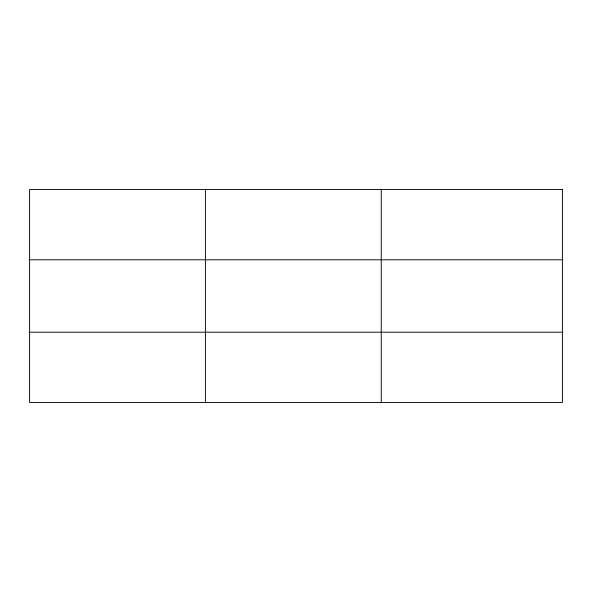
<?xml version="1.0" encoding="UTF-8"?>
<svg xmlns="http://www.w3.org/2000/svg" width="592" height="592" viewBox="0 0 592 592"><rect width="100%" height="100%" fill="white"/><g stroke="black" fill="none" stroke-linecap="round" stroke-linejoin="round"><path stroke-width="0.89" d="M205.424 402.501L205.424 189.499M381.248 402.501L381.248 189.499M29.6 259.792L562.4 259.792M29.6 332.208L562.4 332.208M562.4 189.499L29.6 189.499L29.6 402.501L562.4 402.501L562.4 189.499"/></g></svg>
